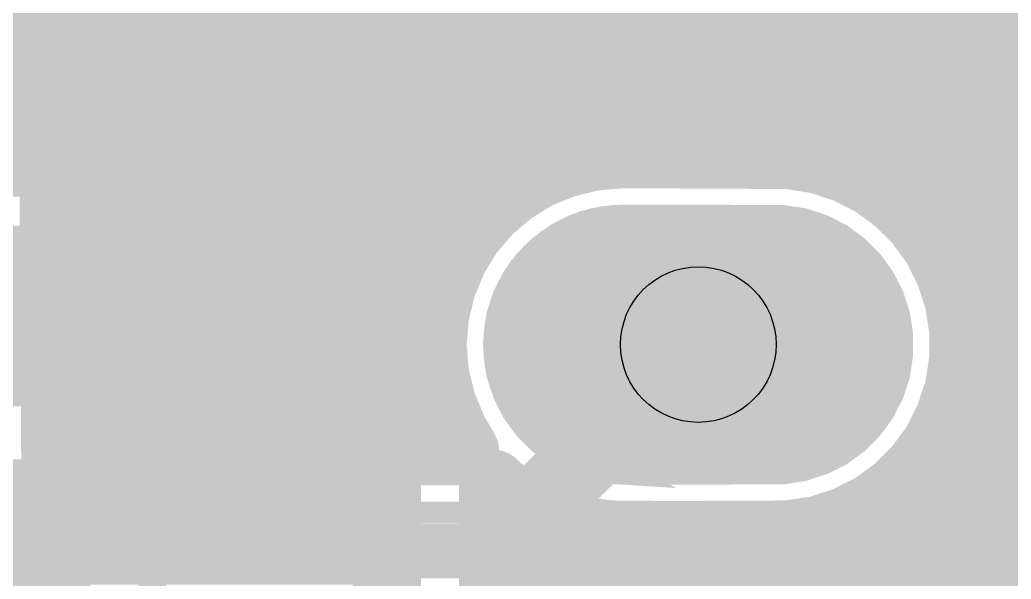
# Model space of a CAD drawing. Extents: x 0 to 1.5, y 0 to 3.74.
# Drawn here: x 0.5302 to 0.8934, y 1.3952 to 1.6001 of the extents above; entities that cross this region are included whole.
import ezdxf

# ---------------------------------------------------------------- set-up
doc = ezdxf.new("R2010")
doc.units = 0
for name, color, linetype in [('Bottom', 6, 'CONTINUOUS'), ('Bottom_Mask', 10, 'CONTINUOUS'), ('Drill_Bottom', 8, 'CONTINUOUS'), ('Drill_Top', 7, 'CONTINUOUS'), ('Edge_Bottom', 17, 'CONTINUOUS'), ('Edge_Top', 16, 'CONTINUOUS'), ('Top', 5, 'CONTINUOUS'), ('Top_Mask', 3, 'CONTINUOUS'), ('Top_Paste', 4, 'CONTINUOUS'), ('Top_Silk', 2, 'CONTINUOUS')]:
    doc.layers.add(name, color=color, linetype=linetype)

msp = doc.modelspace()

# ---------------------------------------------------------------- linework, layer by layer
at = {"layer": 'Bottom', "linetype": 'CONTINUOUS', "const_width": 0.025}
for points in [[(0.5371, 2.3968), (0.5459, 1.0176)], [(0.9097, 1.6212), (0.8681, 1.585)], [(0.6676, 1.5769), (0.6995, 1.6147)], [(0.8977, 1.6085), (1.1211, 1.6085)], [(0.5447, 1.6046), (0.6882, 1.6046)], [(0.8681, 1.585), (0.8627, 1.5819)], [(0.8686, 1.5837), (1.1211, 1.5837)], [(0.5448, 1.5797), (0.6674, 1.5797)], [(0.7199, 1.5787), (0.7037, 1.5593)], [(0.8525, 1.5798), (0.7199, 1.5787)], [(0.8568, 1.5802), (0.8525, 1.5798)], [(0.8627, 1.5819), (0.8568, 1.5802)], [(0.666, 1.5746), (0.6676, 1.5769)], [(0.6648, 1.5709), (0.666, 1.5746)], [(0.6647, 1.3689), (0.6648, 1.5709)], [(0.7037, 1.5593), (0.7036, 1.5321)], [(0.7061, 1.5588), (1.1212, 1.5588)], [(0.545, 1.5548), (0.6622, 1.5548)], [(0.7297, 1.5474), (0.7403, 1.55)], [(0.7403, 1.55), (0.7513, 1.5509)], [(0.7513, 1.5509), (0.8118, 1.5506)], [(0.8118, 1.5506), (0.8227, 1.5489)], [(0.7196, 1.5433), (0.7297, 1.5474)], [(0.8227, 1.5489), (0.8331, 1.5455)], [(0.7102, 1.5375), (0.7196, 1.5433)], [(0.8331, 1.5455), (0.8428, 1.5406)], [(0.8428, 1.5406), (0.8517, 1.5341)], [(0.7036, 1.5321), (0.7102, 1.5375)], [(0.8517, 1.5341), (0.8594, 1.5264)], [(0.8545, 1.5339), (1.1212, 1.5339)], [(0.5451, 1.53), (0.6622, 1.53)], [(0.8594, 1.5264), (0.8659, 1.5175)], [(0.8659, 1.5175), (0.8708, 1.5078)], [(0.8708, 1.5078), (0.8742, 1.4974)], [(0.8728, 1.509), (1.1212, 1.509)], [(0.5453, 1.5051), (0.6622, 1.5051)], [(0.8742, 1.4974), (0.8759, 1.4865)], [(0.8759, 1.4865), (0.8759, 1.4756)], [(0.8786, 1.4842), (1.1212, 1.4842)], [(0.5455, 1.4802), (0.6622, 1.4802)], [(0.8759, 1.4756), (0.8742, 1.4648)], [(0.8742, 1.4648), (0.8708, 1.4544)], [(0.8752, 1.4593), (1.1213, 1.4593)], [(0.5456, 1.4553), (0.6622, 1.4553)], [(0.8708, 1.4544), (0.8659, 1.4446)], [(0.8659, 1.4446), (0.8594, 1.4357)], [(0.8594, 1.4357), (0.8517, 1.428)], [(0.8608, 1.4344), (1.1213, 1.4344)], [(0.5458, 1.4305), (0.6622, 1.4305)], [(0.7059, 1.428), (0.7036, 1.4301)], [(0.7036, 1.4301), (0.7036, 1.3779)], [(0.7148, 1.4215), (0.7059, 1.428)], [(0.8517, 1.428), (0.8428, 1.4215)], [(0.7245, 1.4166), (0.7148, 1.4215)], [(0.8428, 1.4215), (0.8331, 1.4166)], [(0.735, 1.4132), (0.7245, 1.4166)], [(0.8331, 1.4166), (0.8227, 1.4132)], [(0.7458, 1.4115), (0.735, 1.4132)], [(0.7689, 1.4113), (0.7458, 1.4115)], [(0.8118, 1.4115), (0.7689, 1.4113)], [(0.8227, 1.4132), (0.8118, 1.4115)], [(0.7061, 1.4096), (1.1213, 1.4096)], [(0.546, 1.4056), (0.6622, 1.4056)], [(0.7061, 1.3847), (1.1213, 1.3847)]]:
    msp.add_lwpolyline(points, dxfattribs=at)
at = {"layer": 'Bottom', "linetype": 'CONTINUOUS'}
for points, const_width in [([(0.8619, 1.585, 1), (0.8744, 1.585, 1), (0.8619, 1.585, 1)], 0.0125), ([(0.8619, 1.585, 1), (0.8744, 1.585, 1), (0.8619, 1.585, 1)], 0.0125), ([(0.7137, 1.5787, 1), (0.7262, 1.5787, 1), (0.7137, 1.5787, 1)], 0.0125), ([(0.7137, 1.5787, 1), (0.7262, 1.5787, 1), (0.7137, 1.5787, 1)], 0.0125), ([(0.8463, 1.5798, 1), (0.8588, 1.5798, 1), (0.8463, 1.5798, 1)], 0.0125), ([(0.8463, 1.5798, 1), (0.8588, 1.5798, 1), (0.8463, 1.5798, 1)], 0.0125), ([(0.8505, 1.5802, 1), (0.863, 1.5802, 1), (0.8505, 1.5802, 1)], 0.0125), ([(0.8505, 1.5802, 1), (0.863, 1.5802, 1), (0.8505, 1.5802, 1)], 0.0125), ([(0.8565, 1.5819, 1), (0.869, 1.5819, 1), (0.8565, 1.5819, 1)], 0.0125), ([(0.8565, 1.5819, 1), (0.869, 1.5819, 1), (0.8565, 1.5819, 1)], 0.0125), ([(0.6613, 1.5769, 1), (0.6738, 1.5769, 1), (0.6613, 1.5769, 1)], 0.0125), ([(0.6613, 1.5769, 1), (0.6738, 1.5769, 1), (0.6613, 1.5769, 1)], 0.0125), ([(0.6598, 1.5746, 1), (0.6723, 1.5746, 1), (0.6598, 1.5746, 1)], 0.0125), ([(0.6598, 1.5746, 1), (0.6723, 1.5746, 1), (0.6598, 1.5746, 1)], 0.0125), ([(0.6586, 1.5709, 1), (0.6711, 1.5709, 1), (0.6586, 1.5709, 1)], 0.0125), ([(0.6586, 1.5709, 1), (0.6711, 1.5709, 1), (0.6586, 1.5709, 1)], 0.0125), ([(0.6974, 1.5593, 1), (0.7099, 1.5593, 1), (0.6974, 1.5593, 1)], 0.0125), ([(0.6974, 1.5593, 1), (0.7099, 1.5593, 1), (0.6974, 1.5593, 1)], 0.0125), ([(0.7341, 1.55, 1), (0.7466, 1.55, 1), (0.7341, 1.55, 1)], 0.0125), ([(0.7341, 1.55, 1), (0.7466, 1.55, 1), (0.7341, 1.55, 1)], 0.0125), ([(0.745, 1.5509, 1), (0.7575, 1.5509, 1), (0.745, 1.5509, 1)], 0.0125), ([(0.745, 1.5509, 1), (0.7575, 1.5509, 1), (0.745, 1.5509, 1)], 0.0125), ([(0.8056, 1.5506, 1), (0.8181, 1.5506, 1), (0.8056, 1.5506, 1)], 0.0125), ([(0.8056, 1.5506, 1), (0.8181, 1.5506, 1), (0.8056, 1.5506, 1)], 0.0125), ([(0.7234, 1.5474, 1), (0.7359, 1.5474, 1), (0.7234, 1.5474, 1)], 0.0125), ([(0.7234, 1.5474, 1), (0.7359, 1.5474, 1), (0.7234, 1.5474, 1)], 0.0125), ([(0.8164, 1.5489, 1), (0.8289, 1.5489, 1), (0.8164, 1.5489, 1)], 0.0125), ([(0.8164, 1.5489, 1), (0.8289, 1.5489, 1), (0.8164, 1.5489, 1)], 0.0125), ([(0.7133, 1.5433, 1), (0.7258, 1.5433, 1), (0.7133, 1.5433, 1)], 0.0125), ([(0.7133, 1.5433, 1), (0.7258, 1.5433, 1), (0.7133, 1.5433, 1)], 0.0125), ([(0.8268, 1.5455, 1), (0.8393, 1.5455, 1), (0.8268, 1.5455, 1)], 0.0125), ([(0.8268, 1.5455, 1), (0.8393, 1.5455, 1), (0.8268, 1.5455, 1)], 0.0125), ([(0.8366, 1.5406, 1), (0.8491, 1.5406, 1), (0.8366, 1.5406, 1)], 0.0125), ([(0.8366, 1.5406, 1), (0.8491, 1.5406, 1), (0.8366, 1.5406, 1)], 0.0125), ([(0.704, 1.5375, 1), (0.7165, 1.5375, 1), (0.704, 1.5375, 1)], 0.0125), ([(0.704, 1.5375, 1), (0.7165, 1.5375, 1), (0.704, 1.5375, 1)], 0.0125), ([(0.6974, 1.5321, 1), (0.7099, 1.5321, 1), (0.6974, 1.5321, 1)], 0.0125), ([(0.6974, 1.5321, 1), (0.7099, 1.5321, 1), (0.6974, 1.5321, 1)], 0.0125), ([(0.8454, 1.5341, 1), (0.8579, 1.5341, 1), (0.8454, 1.5341, 1)], 0.0125), ([(0.8454, 1.5341, 1), (0.8579, 1.5341, 1), (0.8454, 1.5341, 1)], 0.0125), ([(0.8532, 1.5264, 1), (0.8657, 1.5264, 1), (0.8532, 1.5264, 1)], 0.0125), ([(0.8532, 1.5264, 1), (0.8657, 1.5264, 1), (0.8532, 1.5264, 1)], 0.0125), ([(0.8596, 1.5175, 1), (0.8721, 1.5175, 1), (0.8596, 1.5175, 1)], 0.0125), ([(0.8596, 1.5175, 1), (0.8721, 1.5175, 1), (0.8596, 1.5175, 1)], 0.0125), ([(0.7729, 1.4811, 1), (0.7296, 1.4811, 1), (0.7729, 1.4811, 1)], 0.0433), ([(0.828, 1.4811, 1), (0.7847, 1.4811, 1), (0.828, 1.4811, 1)], 0.0433), ([(0.8646, 1.5078, 1), (0.8771, 1.5078, 1), (0.8646, 1.5078, 1)], 0.0125), ([(0.8646, 1.5078, 1), (0.8771, 1.5078, 1), (0.8646, 1.5078, 1)], 0.0125), ([(0.868, 1.4974, 1), (0.8805, 1.4974, 1), (0.868, 1.4974, 1)], 0.0125), ([(0.868, 1.4974, 1), (0.8805, 1.4974, 1), (0.868, 1.4974, 1)], 0.0125), ([(0.8697, 1.4865, 1), (0.8822, 1.4865, 1), (0.8697, 1.4865, 1)], 0.0125), ([(0.8697, 1.4865, 1), (0.8822, 1.4865, 1), (0.8697, 1.4865, 1)], 0.0125), ([(0.8697, 1.4756, 1), (0.8822, 1.4756, 1), (0.8697, 1.4756, 1)], 0.0125), ([(0.8697, 1.4756, 1), (0.8822, 1.4756, 1), (0.8697, 1.4756, 1)], 0.0125), ([(0.868, 1.4648, 1), (0.8805, 1.4648, 1), (0.868, 1.4648, 1)], 0.0125), ([(0.868, 1.4648, 1), (0.8805, 1.4648, 1), (0.868, 1.4648, 1)], 0.0125), ([(0.8646, 1.4544, 1), (0.8771, 1.4544, 1), (0.8646, 1.4544, 1)], 0.0125), ([(0.8646, 1.4544, 1), (0.8771, 1.4544, 1), (0.8646, 1.4544, 1)], 0.0125), ([(0.8596, 1.4446, 1), (0.8721, 1.4446, 1), (0.8596, 1.4446, 1)], 0.0125), ([(0.8596, 1.4446, 1), (0.8721, 1.4446, 1), (0.8596, 1.4446, 1)], 0.0125), ([(0.8532, 1.4357, 1), (0.8657, 1.4357, 1), (0.8532, 1.4357, 1)], 0.0125), ([(0.8532, 1.4357, 1), (0.8657, 1.4357, 1), (0.8532, 1.4357, 1)], 0.0125), ([(0.6974, 1.4301, 1), (0.7099, 1.4301, 1), (0.6974, 1.4301, 1)], 0.0125), ([(0.6974, 1.4301, 1), (0.7099, 1.4301, 1), (0.6974, 1.4301, 1)], 0.0125), ([(0.6997, 1.428, 1), (0.7122, 1.428, 1), (0.6997, 1.428, 1)], 0.0125), ([(0.6997, 1.428, 1), (0.7122, 1.428, 1), (0.6997, 1.428, 1)], 0.0125), ([(0.8454, 1.428, 1), (0.8579, 1.428, 1), (0.8454, 1.428, 1)], 0.0125), ([(0.8454, 1.428, 1), (0.8579, 1.428, 1), (0.8454, 1.428, 1)], 0.0125), ([(0.7085, 1.4215, 1), (0.721, 1.4215, 1), (0.7085, 1.4215, 1)], 0.0125), ([(0.7085, 1.4215, 1), (0.721, 1.4215, 1), (0.7085, 1.4215, 1)], 0.0125), ([(0.8366, 1.4215, 1), (0.8491, 1.4215, 1), (0.8366, 1.4215, 1)], 0.0125), ([(0.8366, 1.4215, 1), (0.8491, 1.4215, 1), (0.8366, 1.4215, 1)], 0.0125), ([(0.7183, 1.4166, 1), (0.7308, 1.4166, 1), (0.7183, 1.4166, 1)], 0.0125), ([(0.7183, 1.4166, 1), (0.7308, 1.4166, 1), (0.7183, 1.4166, 1)], 0.0125), ([(0.8268, 1.4166, 1), (0.8393, 1.4166, 1), (0.8268, 1.4166, 1)], 0.0125), ([(0.8268, 1.4166, 1), (0.8393, 1.4166, 1), (0.8268, 1.4166, 1)], 0.0125), ([(0.7287, 1.4132, 1), (0.7412, 1.4132, 1), (0.7287, 1.4132, 1)], 0.0125), ([(0.7287, 1.4132, 1), (0.7412, 1.4132, 1), (0.7287, 1.4132, 1)], 0.0125), ([(0.7395, 1.4115, 1), (0.752, 1.4115, 1), (0.7395, 1.4115, 1)], 0.0125), ([(0.7395, 1.4115, 1), (0.752, 1.4115, 1), (0.7395, 1.4115, 1)], 0.0125), ([(0.8056, 1.4115, 1), (0.8181, 1.4115, 1), (0.8056, 1.4115, 1)], 0.0125), ([(0.8056, 1.4115, 1), (0.8181, 1.4115, 1), (0.8056, 1.4115, 1)], 0.0125), ([(0.8164, 1.4132, 1), (0.8289, 1.4132, 1), (0.8164, 1.4132, 1)], 0.0125), ([(0.8164, 1.4132, 1), (0.8289, 1.4132, 1), (0.8164, 1.4132, 1)], 0.0125), ([(0.7626, 1.4113, 1), (0.7751, 1.4113, 1), (0.7626, 1.4113, 1)], 0.0125), ([(0.7626, 1.4113, 1), (0.7751, 1.4113, 1), (0.7626, 1.4113, 1)], 0.0125)]:
    msp.add_lwpolyline(points, format="xyb", dxfattribs=dict(at, const_width=const_width))
at = {"layer": 'Bottom'}
msp.add_solid([(0.7512, 1.5244), (0.8064, 1.5244), (0.7512, 1.4378), (0.8064, 1.4378)], dxfattribs=at)
at = {"layer": 'Bottom_Mask', "linetype": 'CONTINUOUS', "const_width": 0.0473}
for points in [[(0.7749, 1.4811, 1), (0.7276, 1.4811, 1), (0.7749, 1.4811, 1)], [(0.7827, 1.4811, 1), (0.83, 1.4811, 1), (0.7827, 1.4811, 1)]]:
    msp.add_lwpolyline(points, format="xyb", dxfattribs=at)
at = {"layer": 'Bottom_Mask'}
msp.add_solid([(0.7512, 1.5284), (0.8064, 1.5284), (0.7512, 1.4337), (0.8064, 1.4337)], dxfattribs=at)
at = {"layer": 'Drill_Bottom'}
msp.add_circle((0.7788, 1.4811), 0.0285, dxfattribs=at)
at = {"layer": 'Drill_Top'}
msp.add_circle((0.7788, 1.4811), 0.0285, dxfattribs=at)
at = {"layer": 'Edge_Bottom', "linetype": 'CONTINUOUS', "const_width": 0.008}
msp.add_lwpolyline([(0.7514, 1.4338), (0.7438, 1.4343), (0.7366, 1.4361), (0.7298, 1.4389), (0.7234, 1.4428), (0.7178, 1.4476), (0.713, 1.4533), (0.7091, 1.4596), (0.7063, 1.4664), (0.7045, 1.4737), (0.7039, 1.4811), (0.7045, 1.4885), (0.7063, 1.4957), (0.7091, 1.5025), (0.713, 1.5089), (0.7178, 1.5145), (0.7234, 1.5193), (0.7298, 1.5232), (0.7366, 1.5261), (0.7438, 1.5278), (0.7512, 1.5284), (0.8064, 1.5282), (0.8101, 1.5282), (0.8174, 1.5271), (0.8245, 1.5248), (0.8311, 1.5214), (0.8371, 1.517), (0.8423, 1.5118), (0.8467, 1.5058), (0.8501, 1.4992), (0.8524, 1.4921), (0.8535, 1.4848), (0.8535, 1.4774), (0.8524, 1.47), (0.8501, 1.463), (0.8467, 1.4563), (0.8423, 1.4503), (0.8371, 1.4451), (0.8311, 1.4407), (0.8245, 1.4374), (0.8174, 1.4351), (0.8101, 1.4339), (0.7797, 1.4338), (0.7512, 1.4339), (0.7514, 1.4338)], dxfattribs=at)
at = {"layer": 'Edge_Top', "linetype": 'CONTINUOUS', "const_width": 0.008}
for points in [[(0.4759, 1.6064), (0.5276, 1.6064), (0.5276, 1.5762), (0.5531, 1.5504), (0.5541, 1.5475), (0.5542, 1.5138), (0.5729, 1.5138), (0.5729, 1.4625), (0.5255, 1.4625)], [(0.5255, 1.5138), (0.5383, 1.5138), (0.5382, 1.5429), (0.5275, 1.5537), (0.5276, 1.5393), (0.4684, 1.5393)], [(0.4881, 1.4351), (0.5355, 1.4351), (0.5355, 1.4196), (0.5651, 1.4195), (0.7031, 1.4195), (0.7252, 1.4416), (0.7205, 1.4451), (0.7153, 1.4503), (0.7109, 1.4563), (0.7075, 1.463), (0.7052, 1.47), (0.7041, 1.4774), (0.7041, 1.4848), (0.7052, 1.4921), (0.7075, 1.4992), (0.7109, 1.5058), (0.7153, 1.5118), (0.7205, 1.517), (0.7265, 1.5214), (0.7331, 1.5248), (0.7402, 1.5271), (0.7475, 1.5282), (0.7779, 1.5284), (0.8064, 1.5282), (0.8101, 1.5282), (0.8174, 1.5271), (0.8245, 1.5248), (0.8311, 1.5214), (0.8371, 1.517), (0.8423, 1.5118), (0.8467, 1.5058), (0.8501, 1.4992), (0.8524, 1.4921), (0.8535, 1.4848), (0.8535, 1.4774), (0.8524, 1.47), (0.8501, 1.463), (0.8467, 1.4563), (0.8423, 1.4503), (0.8371, 1.4451), (0.8311, 1.4407), (0.8245, 1.4374), (0.8174, 1.4351), (0.8101, 1.4339), (0.7797, 1.4338), (0.7512, 1.4339), (0.7475, 1.4339), (0.746, 1.4341), (0.7131, 1.4013), (0.7103, 1.3999), (0.7072, 1.3994), (0.5355, 1.3994), (0.5355, 1.3838)]]:
    msp.add_lwpolyline(points, dxfattribs=at)
at = {"layer": 'Top', "linetype": 'CONTINUOUS'}
for points, const_width in [([(0.5501, 1.6289), (0.5501, 1.5855)], 0.025), ([(0.5526, 1.6075), (1.4519, 1.6075)], 0.025), ([(0.5501, 1.5855), (0.5694, 1.5661)], 0.025), ([(0.5555, 1.5827), (1.4519, 1.5827)], 0.025), ([(0.5197, 1.5728), (0.5462, 1.5463)], 0.008), ([(0.5694, 1.5661), (0.5734, 1.5601)], 0.025), ([(0.5734, 1.5601), (0.5759, 1.5534)], 0.025), ([(0.577, 1.5578), (1.4518, 1.5578)], 0.025), ([(0.5759, 1.5534), (0.5767, 1.5463)], 0.025), ([(0.7297, 1.5474), (0.7403, 1.55)], 0.025), ([(0.7403, 1.55), (0.7513, 1.5509)], 0.025), ([(0.7513, 1.5509), (0.8118, 1.5506)], 0.025), ([(0.8118, 1.5506), (0.8227, 1.5489)], 0.025), ([(0.5767, 1.5463), (0.5767, 1.5363)], 0.025), ([(0.7196, 1.5433), (0.7297, 1.5474)], 0.025), ([(0.8227, 1.5489), (0.8331, 1.5455)], 0.025), ([(0.7102, 1.5375), (0.7196, 1.5433)], 0.025), ([(0.8331, 1.5455), (0.8428, 1.5406)], 0.025), ([(0.8428, 1.5406), (0.8517, 1.5341)], 0.025), ([(0.5462, 1.5463), (0.5462, 1.4911)], 0.008), ([(0.5767, 1.5363), (0.5954, 1.5363)], 0.025), ([(0.5954, 1.5363), (0.5954, 1.4419)], 0.025), ([(0.7019, 1.5304), (0.7102, 1.5375)], 0.025), ([(0.5979, 1.5329), (0.702, 1.5329)], 0.025), ([(0.8517, 1.5341), (0.8594, 1.5264)], 0.025), ([(0.8556, 1.5329), (1.182, 1.5329)], 0.025), ([(0.6948, 1.5221), (0.7019, 1.5304)], 0.025), ([(0.8594, 1.5264), (0.8659, 1.5175)], 0.025), ([(0.6891, 1.5128), (0.6948, 1.5221)], 0.025), ([(0.8659, 1.5175), (0.8708, 1.5078)], 0.025), ([(0.6849, 1.5026), (0.6891, 1.5128)], 0.025), ([(0.5979, 1.508), (0.6844, 1.508)], 0.025), ([(0.8708, 1.5078), (0.8742, 1.4974)], 0.025), ([(0.8732, 1.508), (1.1644, 1.508)], 0.025), ([(0.6823, 1.492), (0.6849, 1.5026)], 0.025), ([(0.8742, 1.4974), (0.8759, 1.4865)], 0.025), ([(0.6814, 1.4811), (0.6823, 1.492)], 0.025), ([(0.8759, 1.4865), (0.8759, 1.4756)], 0.025), ([(0.5462, 1.4911), (0.5492, 1.4882)], 0.008), ([(0.5979, 1.4832), (0.679, 1.4832)], 0.025), ([(0.6823, 1.4701), (0.6814, 1.4811)], 0.025), ([(0.8786, 1.4832), (1.159, 1.4832)], 0.025), ([(0.7072, 1.4094), (0.7788, 1.4811)], 0.012), ([(0.8759, 1.4756), (0.8742, 1.4648)], 0.025), ([(0.6849, 1.4595), (0.6823, 1.4701)], 0.025), ([(0.8742, 1.4648), (0.8708, 1.4544)], 0.025), ([(0.6891, 1.4494), (0.6849, 1.4595)], 0.025), ([(0.5979, 1.4583), (0.6828, 1.4583)], 0.025), ([(0.8748, 1.4583), (1.1628, 1.4583)], 0.025), ([(0.8708, 1.4544), (0.8659, 1.4446)], 0.025), ([(0.6934, 1.442), (0.6891, 1.4494)], 0.025), ([(0.8659, 1.4446), (0.8594, 1.4357)], 0.025), ([(0.5954, 1.4419), (0.6934, 1.442)], 0.025), ([(0.8594, 1.4357), (0.8517, 1.428)], 0.025), ([(0.8599, 1.4334), (1.1777, 1.4334)], 0.025), ([(0.8517, 1.428), (0.8428, 1.4215)], 0.025), ([(0.8428, 1.4215), (0.8331, 1.4166)], 0.025), ([(0.8331, 1.4166), (0.8227, 1.4132)], 0.025), ([(0.8118, 1.4115), (0.7689, 1.4113)], 0.025), ([(0.8227, 1.4132), (0.8118, 1.4115)], 0.025), ([(0.755, 1.4113), (0.7283, 1.3847)], 0.025), ([(0.7548, 1.4086), (1.4518, 1.4086)], 0.025), ([(0.7689, 1.4113), (0.755, 1.4113)], 0.025), ([(0.5118, 1.4094), (0.7072, 1.4094)], 0.012), ([(0.7283, 1.3847), (0.722, 1.3805)], 0.025), ([(0.7296, 1.3837), (1.4517, 1.3837)], 0.025)]:
    msp.add_lwpolyline(points, dxfattribs=dict(at, const_width=const_width))
for points, const_width in [([(0.5438, 1.5855, 1), (0.5563, 1.5855, 1), (0.5438, 1.5855, 1)], 0.0125), ([(0.5438, 1.5855, 1), (0.5563, 1.5855, 1), (0.5438, 1.5855, 1)], 0.0125), ([(0.5632, 1.5661, 1), (0.5757, 1.5661, 1), (0.5632, 1.5661, 1)], 0.0125), ([(0.5632, 1.5661, 1), (0.5757, 1.5661, 1), (0.5632, 1.5661, 1)], 0.0125), ([(0.5672, 1.5601, 1), (0.5797, 1.5601, 1), (0.5672, 1.5601, 1)], 0.0125), ([(0.5672, 1.5601, 1), (0.5797, 1.5601, 1), (0.5672, 1.5601, 1)], 0.0125), ([(0.5696, 1.5534, 1), (0.5821, 1.5534, 1), (0.5696, 1.5534, 1)], 0.0125), ([(0.5696, 1.5534, 1), (0.5821, 1.5534, 1), (0.5696, 1.5534, 1)], 0.0125), ([(0.7341, 1.55, 1), (0.7466, 1.55, 1), (0.7341, 1.55, 1)], 0.0125), ([(0.7341, 1.55, 1), (0.7466, 1.55, 1), (0.7341, 1.55, 1)], 0.0125), ([(0.745, 1.5509, 1), (0.7575, 1.5509, 1), (0.745, 1.5509, 1)], 0.0125), ([(0.745, 1.5509, 1), (0.7575, 1.5509, 1), (0.745, 1.5509, 1)], 0.0125), ([(0.8056, 1.5506, 1), (0.8181, 1.5506, 1), (0.8056, 1.5506, 1)], 0.0125), ([(0.8056, 1.5506, 1), (0.8181, 1.5506, 1), (0.8056, 1.5506, 1)], 0.0125), ([(0.5705, 1.5463, 1), (0.583, 1.5463, 1), (0.5705, 1.5463, 1)], 0.0125), ([(0.5705, 1.5463, 1), (0.583, 1.5463, 1), (0.5705, 1.5463, 1)], 0.0125), ([(0.7234, 1.5474, 1), (0.7359, 1.5474, 1), (0.7234, 1.5474, 1)], 0.0125), ([(0.7234, 1.5474, 1), (0.7359, 1.5474, 1), (0.7234, 1.5474, 1)], 0.0125), ([(0.8164, 1.5489, 1), (0.8289, 1.5489, 1), (0.8164, 1.5489, 1)], 0.0125), ([(0.8164, 1.5489, 1), (0.8289, 1.5489, 1), (0.8164, 1.5489, 1)], 0.0125), ([(0.7133, 1.5433, 1), (0.7258, 1.5433, 1), (0.7133, 1.5433, 1)], 0.0125), ([(0.7133, 1.5433, 1), (0.7258, 1.5433, 1), (0.7133, 1.5433, 1)], 0.0125), ([(0.8268, 1.5455, 1), (0.8393, 1.5455, 1), (0.8268, 1.5455, 1)], 0.0125), ([(0.8268, 1.5455, 1), (0.8393, 1.5455, 1), (0.8268, 1.5455, 1)], 0.0125), ([(0.8366, 1.5406, 1), (0.8491, 1.5406, 1), (0.8366, 1.5406, 1)], 0.0125), ([(0.8366, 1.5406, 1), (0.8491, 1.5406, 1), (0.8366, 1.5406, 1)], 0.0125), ([(0.5442, 1.5463, 1), (0.5482, 1.5463, 1), (0.5442, 1.5463, 1)], 0.004), ([(0.5442, 1.5463, 1), (0.5482, 1.5463, 1), (0.5442, 1.5463, 1)], 0.004), ([(0.5705, 1.5363, 1), (0.583, 1.5363, 1), (0.5705, 1.5363, 1)], 0.0125), ([(0.5705, 1.5363, 1), (0.583, 1.5363, 1), (0.5705, 1.5363, 1)], 0.0125), ([(0.5891, 1.5363, 1), (0.6016, 1.5363, 1), (0.5891, 1.5363, 1)], 0.0125), ([(0.5891, 1.5363, 1), (0.6016, 1.5363, 1), (0.5891, 1.5363, 1)], 0.0125), ([(0.704, 1.5375, 1), (0.7165, 1.5375, 1), (0.704, 1.5375, 1)], 0.0125), ([(0.704, 1.5375, 1), (0.7165, 1.5375, 1), (0.704, 1.5375, 1)], 0.0125), ([(0.8454, 1.5341, 1), (0.8579, 1.5341, 1), (0.8454, 1.5341, 1)], 0.0125), ([(0.8454, 1.5341, 1), (0.8579, 1.5341, 1), (0.8454, 1.5341, 1)], 0.0125), ([(0.6956, 1.5304, 1), (0.7081, 1.5304, 1), (0.6956, 1.5304, 1)], 0.0125), ([(0.6956, 1.5304, 1), (0.7081, 1.5304, 1), (0.6956, 1.5304, 1)], 0.0125), ([(0.8532, 1.5264, 1), (0.8657, 1.5264, 1), (0.8532, 1.5264, 1)], 0.0125), ([(0.8532, 1.5264, 1), (0.8657, 1.5264, 1), (0.8532, 1.5264, 1)], 0.0125), ([(0.6885, 1.5221, 1), (0.701, 1.5221, 1), (0.6885, 1.5221, 1)], 0.0125), ([(0.6885, 1.5221, 1), (0.701, 1.5221, 1), (0.6885, 1.5221, 1)], 0.0125), ([(0.8596, 1.5175, 1), (0.8721, 1.5175, 1), (0.8596, 1.5175, 1)], 0.0125), ([(0.8596, 1.5175, 1), (0.8721, 1.5175, 1), (0.8596, 1.5175, 1)], 0.0125), ([(0.6828, 1.5128, 1), (0.6953, 1.5128, 1), (0.6828, 1.5128, 1)], 0.0125), ([(0.6828, 1.5128, 1), (0.6953, 1.5128, 1), (0.6828, 1.5128, 1)], 0.0125), ([(0.7729, 1.4811, 1), (0.7296, 1.4811, 1), (0.7729, 1.4811, 1)], 0.0433), ([(0.828, 1.4811, 1), (0.7847, 1.4811, 1), (0.828, 1.4811, 1)], 0.0433), ([(0.8646, 1.5078, 1), (0.8771, 1.5078, 1), (0.8646, 1.5078, 1)], 0.0125), ([(0.8646, 1.5078, 1), (0.8771, 1.5078, 1), (0.8646, 1.5078, 1)], 0.0125), ([(0.6786, 1.5026, 1), (0.6911, 1.5026, 1), (0.6786, 1.5026, 1)], 0.0125), ([(0.6786, 1.5026, 1), (0.6911, 1.5026, 1), (0.6786, 1.5026, 1)], 0.0125), ([(0.868, 1.4974, 1), (0.8805, 1.4974, 1), (0.868, 1.4974, 1)], 0.0125), ([(0.868, 1.4974, 1), (0.8805, 1.4974, 1), (0.868, 1.4974, 1)], 0.0125), ([(0.6761, 1.492, 1), (0.6886, 1.492, 1), (0.6761, 1.492, 1)], 0.0125), ([(0.6761, 1.492, 1), (0.6886, 1.492, 1), (0.6761, 1.492, 1)], 0.0125), ([(0.8697, 1.4865, 1), (0.8822, 1.4865, 1), (0.8697, 1.4865, 1)], 0.0125), ([(0.8697, 1.4865, 1), (0.8822, 1.4865, 1), (0.8697, 1.4865, 1)], 0.0125), ([(0.5442, 1.4911, 1), (0.5482, 1.4911, 1), (0.5442, 1.4911, 1)], 0.004), ([(0.5442, 1.4911, 1), (0.5482, 1.4911, 1), (0.5442, 1.4911, 1)], 0.004), ([(0.6752, 1.4811, 1), (0.6877, 1.4811, 1), (0.6752, 1.4811, 1)], 0.0125), ([(0.6752, 1.4811, 1), (0.6877, 1.4811, 1), (0.6752, 1.4811, 1)], 0.0125), ([(0.5472, 1.4882, 1), (0.5512, 1.4882, 1), (0.5472, 1.4882, 1)], 0.004), ([(0.7758, 1.4811, 1), (0.7818, 1.4811, 1), (0.7758, 1.4811, 1)], 0.006), ([(0.8697, 1.4756, 1), (0.8822, 1.4756, 1), (0.8697, 1.4756, 1)], 0.0125), ([(0.8697, 1.4756, 1), (0.8822, 1.4756, 1), (0.8697, 1.4756, 1)], 0.0125), ([(0.6761, 1.4701, 1), (0.6886, 1.4701, 1), (0.6761, 1.4701, 1)], 0.0125), ([(0.6761, 1.4701, 1), (0.6886, 1.4701, 1), (0.6761, 1.4701, 1)], 0.0125), ([(0.868, 1.4648, 1), (0.8805, 1.4648, 1), (0.868, 1.4648, 1)], 0.0125), ([(0.868, 1.4648, 1), (0.8805, 1.4648, 1), (0.868, 1.4648, 1)], 0.0125), ([(0.6786, 1.4595, 1), (0.6911, 1.4595, 1), (0.6786, 1.4595, 1)], 0.0125), ([(0.6786, 1.4595, 1), (0.6911, 1.4595, 1), (0.6786, 1.4595, 1)], 0.0125), ([(0.8646, 1.4544, 1), (0.8771, 1.4544, 1), (0.8646, 1.4544, 1)], 0.0125), ([(0.8646, 1.4544, 1), (0.8771, 1.4544, 1), (0.8646, 1.4544, 1)], 0.0125), ([(0.6828, 1.4494, 1), (0.6953, 1.4494, 1), (0.6828, 1.4494, 1)], 0.0125), ([(0.6828, 1.4494, 1), (0.6953, 1.4494, 1), (0.6828, 1.4494, 1)], 0.0125), ([(0.8596, 1.4446, 1), (0.8721, 1.4446, 1), (0.8596, 1.4446, 1)], 0.0125), ([(0.8596, 1.4446, 1), (0.8721, 1.4446, 1), (0.8596, 1.4446, 1)], 0.0125), ([(0.5891, 1.4419, 1), (0.6016, 1.4419, 1), (0.5891, 1.4419, 1)], 0.0125), ([(0.5891, 1.4419, 1), (0.6016, 1.4419, 1), (0.5891, 1.4419, 1)], 0.0125), ([(0.6871, 1.442, 1), (0.6996, 1.442, 1), (0.6871, 1.442, 1)], 0.0125), ([(0.6871, 1.442, 1), (0.6996, 1.442, 1), (0.6871, 1.442, 1)], 0.0125), ([(0.8532, 1.4357, 1), (0.8657, 1.4357, 1), (0.8532, 1.4357, 1)], 0.0125), ([(0.8532, 1.4357, 1), (0.8657, 1.4357, 1), (0.8532, 1.4357, 1)], 0.0125), ([(0.8454, 1.428, 1), (0.8579, 1.428, 1), (0.8454, 1.428, 1)], 0.0125), ([(0.8454, 1.428, 1), (0.8579, 1.428, 1), (0.8454, 1.428, 1)], 0.0125), ([(0.8366, 1.4215, 1), (0.8491, 1.4215, 1), (0.8366, 1.4215, 1)], 0.0125), ([(0.8366, 1.4215, 1), (0.8491, 1.4215, 1), (0.8366, 1.4215, 1)], 0.0125), ([(0.8268, 1.4166, 1), (0.8393, 1.4166, 1), (0.8268, 1.4166, 1)], 0.0125), ([(0.8268, 1.4166, 1), (0.8393, 1.4166, 1), (0.8268, 1.4166, 1)], 0.0125), ([(0.8056, 1.4115, 1), (0.8181, 1.4115, 1), (0.8056, 1.4115, 1)], 0.0125), ([(0.8056, 1.4115, 1), (0.8181, 1.4115, 1), (0.8056, 1.4115, 1)], 0.0125), ([(0.8164, 1.4132, 1), (0.8289, 1.4132, 1), (0.8164, 1.4132, 1)], 0.0125), ([(0.8164, 1.4132, 1), (0.8289, 1.4132, 1), (0.8164, 1.4132, 1)], 0.0125), ([(0.7487, 1.4113, 1), (0.7612, 1.4113, 1), (0.7487, 1.4113, 1)], 0.0125), ([(0.7487, 1.4113, 1), (0.7612, 1.4113, 1), (0.7487, 1.4113, 1)], 0.0125), ([(0.7626, 1.4113, 1), (0.7751, 1.4113, 1), (0.7626, 1.4113, 1)], 0.0125), ([(0.7626, 1.4113, 1), (0.7751, 1.4113, 1), (0.7626, 1.4113, 1)], 0.0125), ([(0.7042, 1.4094, 1), (0.7102, 1.4094, 1), (0.7042, 1.4094, 1)], 0.006), ([(0.7042, 1.4094, 1), (0.7102, 1.4094, 1), (0.7042, 1.4094, 1)], 0.006), ([(0.7221, 1.3847, 1), (0.7346, 1.3847, 1), (0.7221, 1.3847, 1)], 0.0125), ([(0.7221, 1.3847, 1), (0.7346, 1.3847, 1), (0.7221, 1.3847, 1)], 0.0125)]:
    msp.add_lwpolyline(points, format="xyb", dxfattribs=dict(at, const_width=const_width))
at = {"layer": 'Top'}
for points in [[(0.7512, 1.5244), (0.8064, 1.5244), (0.7512, 1.4378), (0.8064, 1.4378)], [(0.5295, 1.5098), (0.5689, 1.5098), (0.5295, 1.4665), (0.5689, 1.4665)], [(0.4921, 1.4311), (0.5315, 1.4311), (0.4921, 1.3878), (0.5315, 1.3878)]]:
    msp.add_solid(points, dxfattribs=at)
at = {"layer": 'Top_Mask', "linetype": 'CONTINUOUS', "const_width": 0.0473}
for points in [[(0.7749, 1.4811, 1), (0.7276, 1.4811, 1), (0.7749, 1.4811, 1)], [(0.7827, 1.4811, 1), (0.83, 1.4811, 1), (0.7827, 1.4811, 1)]]:
    msp.add_lwpolyline(points, format="xyb", dxfattribs=at)
at = {"layer": 'Top_Mask'}
for points in [[(0.7512, 1.5284), (0.8064, 1.5284), (0.7512, 1.4337), (0.8064, 1.4337)], [(0.5255, 1.5139), (0.5729, 1.5139), (0.5255, 1.4625), (0.5729, 1.4625)], [(0.4881, 1.4351), (0.5355, 1.4351), (0.4881, 1.3838), (0.5355, 1.3838)]]:
    msp.add_solid(points, dxfattribs=at)
at = {"layer": 'Top_Paste'}
msp.add_solid([(0.5325, 1.5069), (0.5659, 1.5069), (0.5325, 1.4695), (0.5659, 1.4695)], dxfattribs=at)
at = {"layer": 'Top_Silk', "linetype": 'CONTINUOUS', "const_width": 0.01}
for points in [[(0.5354, 1.5984), (0.5354, 1.5473)], [(0.5787, 1.5197), (0.4449, 1.5197)], [(0.5787, 1.378), (0.5787, 1.5197)], [(0.8738, 1.481), (0.8988, 1.481)]]:
    msp.add_lwpolyline(points, dxfattribs=at)
at = {"layer": 'Top_Silk', "linetype": 'CONTINUOUS', "const_width": 0.005}
for points in [[(0.5329, 1.5984, 1), (0.5379, 1.5984, 1), (0.5329, 1.5984, 1)], [(0.5329, 1.5473, 1), (0.5379, 1.5473, 1), (0.5329, 1.5473, 1)], [(0.5762, 1.5197, 1), (0.5812, 1.5197, 1), (0.5762, 1.5197, 1)], [(0.5762, 1.5197, 1), (0.5812, 1.5197, 1), (0.5762, 1.5197, 1)]]:
    msp.add_lwpolyline(points, format="xyb", dxfattribs=at)

doc.saveas('drawing.dxf')
